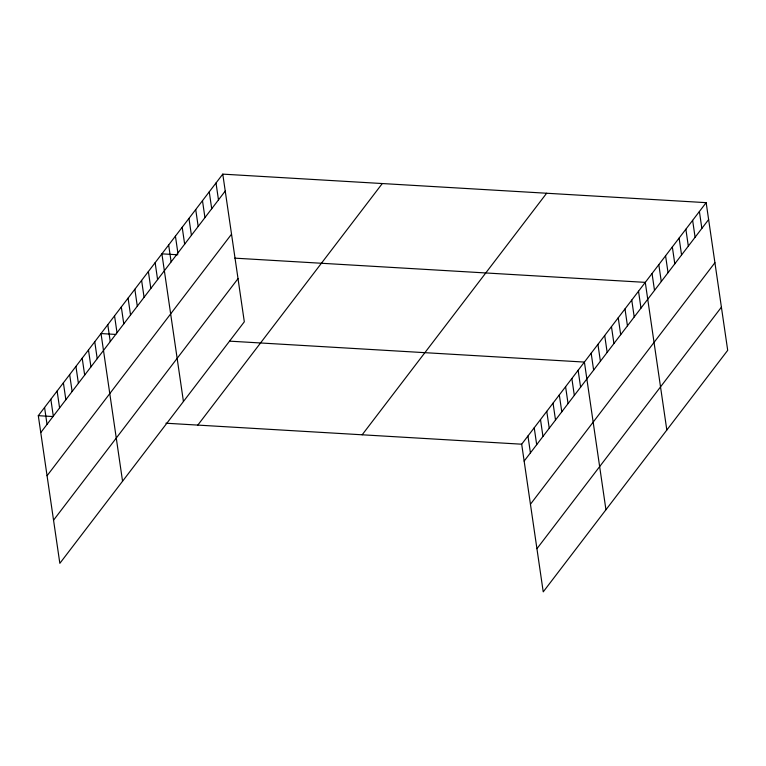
<?xml version="1.0" encoding="UTF-8"?>
<svg xmlns="http://www.w3.org/2000/svg" width="766" height="766" viewBox="0 0 766 766"><rect width="100%" height="100%" fill="white"/><g stroke="black" fill="none" stroke-linecap="round" stroke-linejoin="round"><path stroke-width="1.15" d="M222.772 174.131L244.316 321.797L59.844 563.345L38.3 415.679L222.772 174.131L706.156 202.655L727.7 350.321L543.228 591.869L521.684 444.203L706.156 202.655M40.761 432.579L225.242 191.031M47.061 475.734L231.533 234.185M53.543 520.191L238.025 278.642M197.82 425.092L382.291 183.543M362.165 434.791L546.646 193.243M524.145 461.094L708.627 219.545M530.445 504.248L714.917 262.7M536.928 548.715L721.409 307.166M177.846 254.791L161.894 253.843L183.438 401.508M234.817 258.152L645.278 282.367L666.822 430.023M115.838 334.436L101.026 333.555L122.56 481.22M229.771 341.157L584.401 362.079L605.944 509.735M38.3 415.679L53.113 416.56M165.916 423.215L521.684 444.203M699.396 211.512L701.857 228.402M692.627 220.369L695.097 237.259M685.867 229.226L688.328 246.116M679.107 238.082L681.568 254.973M672.337 246.939L674.798 263.83M665.577 255.796L668.038 272.686M658.808 264.653L661.278 281.543M652.048 273.51L654.509 290.4M638.518 291.224L640.979 308.114M631.749 300.08L634.219 316.971M624.989 308.937L627.45 325.828M618.229 317.794L620.69 334.685M611.46 326.651L613.93 343.541M604.7 335.508L607.16 352.398M597.93 344.365L600.4 361.255M591.17 353.222L593.631 370.112M578.129 370.294L580.599 387.184M571.857 378.5L574.328 395.39M565.586 386.715L568.056 403.605M559.314 394.93L561.784 411.821M553.042 403.136L555.513 420.036M546.771 411.352L549.232 428.242M540.499 419.567L542.96 436.457M534.228 427.782L536.688 444.673M527.956 435.988L530.417 452.878M216.012 182.988L218.473 199.888M209.252 191.845L211.713 208.745M202.483 200.702L204.943 217.601M195.723 209.558L198.183 226.458M188.953 218.415L191.423 235.315M182.193 227.272L184.654 244.172M175.424 236.129L177.894 253.029M168.664 244.986L171.124 261.886M155.134 262.7L157.595 279.6M148.374 271.557L150.835 288.447M141.605 280.413L144.075 297.304M134.845 289.27L137.305 306.161M128.075 298.127L130.546 315.017M121.315 306.984L123.776 323.874M114.546 315.841L117.016 332.731M107.786 324.698L110.247 341.588M94.754 341.77L97.215 358.66M88.473 349.985L90.943 366.876M82.201 358.191L84.672 375.091M75.93 366.407L78.4 383.297M69.658 374.622L72.128 391.512M63.387 382.837L65.857 399.728M57.115 391.043L59.585 407.933M50.843 399.258L53.304 416.149M44.572 407.474L47.032 424.364"/></g></svg>
